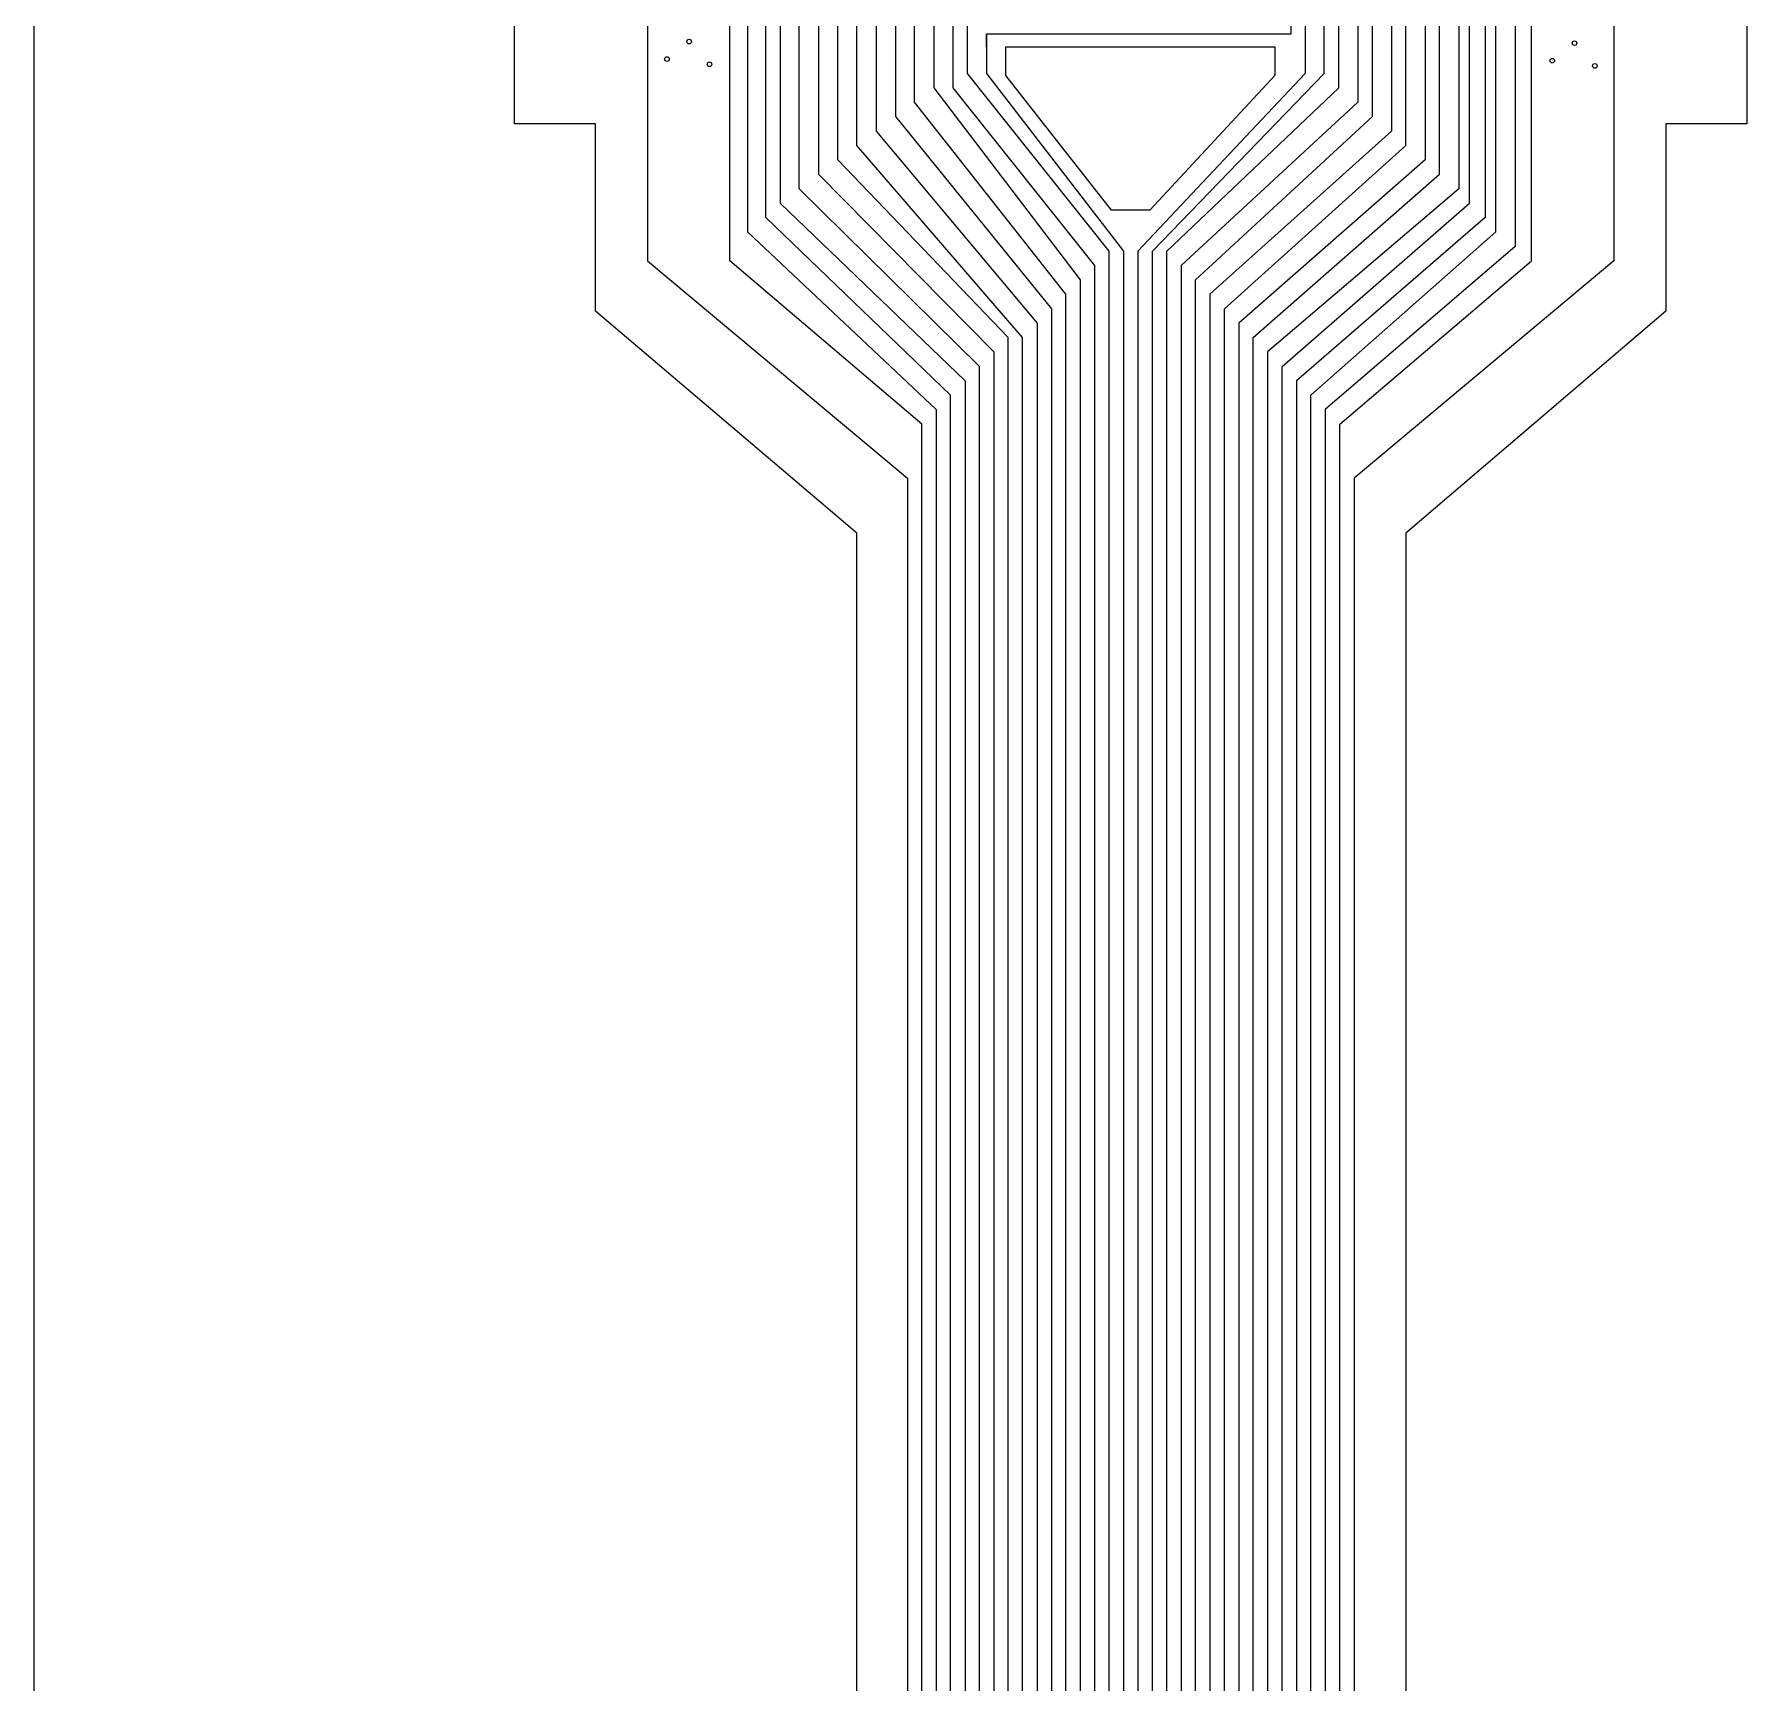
# Model space of a CAD drawing. Header units: millimetres. Extents: x 43.4 to 83.4, y 94.1 to 164.1.
# Drawn here: x 43.42 to 61.25, y 129.07 to 146.22 of the extents above; entities that cross this region are included whole.
import ezdxf

# ---------------------------------------------------------------- set-up
doc = ezdxf.new("R2010")
doc.units = ezdxf.units.MM
for name, color, linetype in [('Foil', 5, 'Continuous'), ('Opening', 1, 'Continuous'), ('Outline', 3, 'Continuous'), ('Pattern', 40, 'Continuous')]:
    doc.layers.add(name, color=color, linetype=linetype)

msp = doc.modelspace()

# ---------------------------------------------------------------- linework, layer by layer
at = {"layer": 'Foil'}
for p, q in [((43.423, 94.072), (43.423, 164.072)), ((49.806, 157.566), (49.806, 145.816)), ((50.665, 145.731), (50.665, 155.574)), ((58.837, 155.466), (58.837, 145.816)), ((59.008, 145.816), (59.008, 155.466)), ((59.867, 155.574), (59.867, 145.816)), ((58.637, 145.816), (58.637, 154.916)), ((58.527, 154.801), (58.527, 146.188)), ((58.362, 145.816), (58.362, 154.251)), ((58.252, 154.135), (58.252, 145.816)), ((58.052, 145.816), (58.052, 153.585)), ((57.902, 153.47), (57.902, 145.816)), ((57.552, 152.805), (57.552, 145.816)), ((57.702, 145.816), (57.702, 152.92)), ((57.352, 145.816), (57.352, 152.255)), ((57.202, 151.589), (57.202, 145.816)), ((56.852, 145.816), (56.852, 151.474)), ((57.002, 145.816), (57.002, 151.474)), ((56.652, 150.924), (56.652, 145.816)), ((50.846, 150.259), (50.846, 145.823)), ((51.037, 145.823), (51.037, 150.259)), ((51.187, 149.593), (51.187, 145.823)), ((51.387, 145.823), (51.387, 149.593)), ((51.587, 149.478), (51.587, 145.823)), ((51.787, 145.823), (51.787, 148.928)), ((51.987, 145.823), (51.987, 148.812)), ((52.187, 148.262), (52.187, 145.823)), ((52.387, 148.147), (52.387, 145.823)), ((52.587, 145.816), (52.587, 147.597)), ((52.787, 147.482), (52.787, 145.816)), ((52.987, 145.816), (52.987, 146.932)), ((53.137, 145.816), (53.137, 146.816)), ((56.502, 146.816), (56.502, 146.223)), ((53.337, 146.093), (53.337, 146.223)), ((53.422, 146.223), (53.337, 146.223)), ((53.337, 146.223), (53.337, 145.816)), ((56.502, 146.223), (53.422, 146.223)), ((58.527, 146.188), (58.527, 145.816)), ((53.537, 145.893), (53.537, 146.093)), ((53.537, 146.093), (56.137, 146.093)), ((56.137, 146.093), (56.337, 146.093)), ((56.337, 146.093), (56.337, 145.793)), ((50.846, 145.823), (50.846, 144.466)), ((51.037, 144.466), (51.037, 145.823)), ((51.187, 145.823), (51.187, 144.616)), ((51.387, 144.766), (51.387, 145.823)), ((51.587, 145.823), (51.587, 144.916)), ((51.787, 145.066), (51.787, 145.823)), ((51.987, 145.216), (51.987, 145.823)), ((52.187, 145.823), (52.187, 145.216)), ((52.387, 145.823), (52.387, 145.366)), ((53.537, 145.793), (53.537, 145.893)), ((49.806, 145.816), (49.806, 143.866)), ((50.665, 144.166), (50.665, 145.731)), ((52.587, 145.516), (52.587, 145.816)), ((52.787, 145.816), (52.787, 145.666)), ((52.787, 145.666), (54.312, 143.668)), ((52.987, 145.666), (52.987, 145.816)), ((54.462, 143.818), (52.987, 145.666)), ((54.612, 143.968), (53.137, 145.816)), ((53.337, 145.816), (54.762, 143.968)), ((54.637, 144.393), (53.537, 145.793)), ((56.652, 145.816), (54.912, 143.968)), ((56.337, 145.793), (55.037, 144.393)), ((55.062, 143.968), (56.852, 145.816)), ((55.212, 143.968), (57.002, 145.666)), ((57.002, 145.666), (57.002, 145.816)), ((57.202, 145.816), (57.202, 145.666)), ((57.202, 145.666), (57.202, 145.516)), ((57.352, 145.666), (57.352, 145.816)), ((57.352, 145.516), (57.352, 145.666)), ((57.552, 145.816), (57.552, 145.366)), ((57.702, 145.216), (57.702, 145.816)), ((57.902, 145.816), (57.902, 145.066)), ((58.052, 144.916), (58.052, 145.816)), ((58.252, 145.816), (58.252, 144.766)), ((58.362, 144.616), (58.362, 145.816)), ((58.527, 145.816), (58.527, 144.616)), ((58.637, 144.616), (58.637, 145.816)), ((58.837, 145.816), (58.837, 144.616)), ((59.008, 144.616), (59.008, 145.816)), ((59.867, 145.816), (59.867, 144.616)), ((54.162, 143.518), (52.587, 145.516)), ((57.202, 145.516), (55.362, 143.818)), ((57.352, 145.366), (57.352, 145.516)), ((52.387, 145.366), (54.012, 143.368)), ((55.512, 143.668), (57.352, 145.366)), ((57.552, 145.366), (57.552, 145.216)), ((51.987, 145.066), (51.987, 145.216)), ((52.187, 145.216), (53.862, 143.218)), ((57.552, 145.216), (55.662, 143.518)), ((57.702, 145.066), (57.702, 145.216)), ((51.787, 144.916), (51.787, 145.066)), ((53.712, 143.068), (51.987, 145.066)), ((55.812, 143.368), (57.702, 145.066)), ((57.902, 145.066), (57.902, 144.916)), ((51.387, 144.616), (51.387, 144.766)), ((51.587, 144.916), (51.587, 144.766)), ((51.587, 144.766), (53.412, 142.918)), ((53.562, 143.068), (51.787, 144.916)), ((57.902, 144.916), (55.962, 143.218)), ((56.112, 143.068), (58.052, 144.766)), ((58.052, 144.766), (58.052, 144.916)), ((58.252, 144.766), (58.252, 144.616)), ((51.187, 144.616), (51.187, 144.466)), ((53.262, 142.768), (51.387, 144.616)), ((58.252, 144.616), (56.262, 142.918)), ((58.362, 144.466), (58.362, 144.616)), ((58.527, 144.616), (58.527, 144.316)), ((58.637, 144.166), (58.637, 144.616)), ((58.837, 144.616), (58.837, 144.016)), ((59.008, 143.866), (59.008, 144.616)), ((59.867, 144.616), (59.867, 143.866)), ((50.846, 144.466), (50.846, 144.166)), ((51.037, 144.316), (51.037, 144.466)), ((51.187, 144.466), (53.112, 142.618)), ((55.037, 144.393), (54.637, 144.393)), ((56.412, 142.768), (58.362, 144.466)), ((52.962, 142.468), (51.037, 144.316)), ((58.527, 144.316), (56.562, 142.618)), ((50.665, 143.866), (50.665, 144.166)), ((50.846, 144.166), (52.812, 142.318)), ((56.712, 142.468), (58.637, 144.166)), ((49.806, 143.866), (52.512, 141.605)), ((52.662, 142.168), (50.665, 143.866)), ((54.612, 143.672), (54.612, 143.968)), ((54.762, 143.968), (54.762, 141.605)), ((54.912, 143.968), (54.912, 141.605)), ((55.062, 141.605), (55.062, 143.968)), ((55.212, 143.818), (55.212, 143.968)), ((58.837, 144.016), (56.862, 142.318)), ((57.012, 142.168), (59.008, 143.866)), ((59.867, 143.866), (57.162, 141.605)), ((54.462, 141.605), (54.462, 143.818)), ((55.212, 141.605), (55.212, 143.818)), ((55.362, 143.818), (55.362, 143.668)), ((54.162, 141.605), (54.162, 143.518)), ((54.312, 143.668), (54.312, 141.605)), ((54.612, 141.605), (54.612, 143.672)), ((55.362, 143.668), (55.362, 141.605)), ((55.512, 143.518), (55.512, 143.668)), ((55.512, 141.605), (55.512, 143.518)), ((55.662, 143.518), (55.662, 143.368)), ((54.012, 143.368), (54.012, 141.605)), ((55.662, 143.368), (55.662, 141.605)), ((55.812, 143.218), (55.812, 143.368)), ((53.862, 143.218), (53.862, 141.605)), ((55.812, 141.605), (55.812, 143.218)), ((55.962, 143.218), (55.962, 143.068)), ((53.562, 142.918), (53.562, 143.068)), ((53.712, 141.605), (53.712, 143.068)), ((55.962, 143.068), (55.962, 141.605)), ((56.112, 142.918), (56.112, 143.068)), ((53.412, 142.918), (53.412, 142.768)), ((53.562, 141.605), (53.562, 142.918)), ((56.112, 141.605), (56.112, 142.918)), ((56.262, 142.918), (56.262, 142.768)), ((53.112, 142.618), (53.112, 142.468)), ((53.262, 142.618), (53.262, 142.768)), ((53.262, 141.605), (53.262, 142.618)), ((53.412, 142.768), (53.412, 141.605)), ((56.262, 142.768), (56.262, 141.605)), ((56.412, 142.618), (56.412, 142.768)), ((56.412, 141.605), (56.412, 142.618)), ((56.562, 142.618), (56.562, 142.468)), ((52.962, 142.318), (52.962, 142.468)), ((53.112, 142.468), (53.112, 141.605)), ((56.562, 142.468), (56.562, 141.605)), ((56.712, 142.318), (56.712, 142.468)), ((52.812, 142.318), (52.812, 142.168)), ((52.962, 141.605), (52.962, 142.318)), ((56.712, 141.605), (56.712, 142.318)), ((56.862, 142.318), (56.862, 142.168)), ((52.662, 142.018), (52.662, 142.168)), ((52.812, 142.168), (52.812, 141.605)), ((56.862, 142.168), (56.862, 141.605)), ((57.012, 142.018), (57.012, 142.168)), ((52.662, 141.605), (52.662, 142.018)), ((57.012, 141.605), (57.012, 142.018)), ((52.512, 141.605), (52.512, 120.877)), ((52.662, 120.877), (52.662, 141.605)), ((52.812, 141.605), (52.812, 120.877)), ((52.962, 120.877), (52.962, 141.605)), ((53.112, 141.605), (53.112, 120.877)), ((53.262, 120.877), (53.262, 141.605)), ((53.412, 141.605), (53.412, 120.877)), ((53.562, 120.877), (53.562, 141.605)), ((53.712, 120.877), (53.712, 141.605)), ((53.862, 141.605), (53.862, 120.877)), ((54.012, 141.605), (54.012, 120.877)), ((54.162, 120.877), (54.162, 141.605)), ((54.312, 141.605), (54.312, 120.877)), ((54.462, 120.877), (54.462, 141.605)), ((54.612, 120.877), (54.612, 141.605)), ((54.762, 141.605), (54.762, 120.877)), ((54.912, 141.605), (54.912, 120.877)), ((55.062, 120.877), (55.062, 141.605)), ((55.212, 120.877), (55.212, 141.605)), ((55.362, 141.605), (55.362, 120.877)), ((55.512, 120.877), (55.512, 141.605)), ((55.662, 141.605), (55.662, 120.877)), ((55.812, 120.877), (55.812, 141.605)), ((55.962, 141.605), (55.962, 120.877)), ((56.112, 120.877), (56.112, 141.605)), ((56.262, 141.605), (56.262, 120.877)), ((56.412, 120.877), (56.412, 141.605)), ((56.562, 141.605), (56.562, 120.877)), ((56.712, 120.877), (56.712, 141.605)), ((56.862, 141.605), (56.862, 120.877)), ((57.012, 120.877), (57.012, 141.605)), ((57.162, 141.605), (57.162, 120.877))]:
    msp.add_line(p, q, dxfattribs=at)
for centre in [(50.24, 146.147), (59.456, 146.13), (50.009, 145.965), (50.452, 145.911), (59.225, 145.948), (59.668, 145.894)]:
    msp.add_circle(centre, 0.0239, dxfattribs=at)
at = {"layer": 'Opening'}
msp.add_line((43.423, 94.072), (43.423, 164.072), dxfattribs=at)
at = {"layer": 'Outline'}
for p, q in [((43.423, 94.072), (43.423, 164.072)), ((48.423, 145.292), (48.423, 156.358)), ((61.249, 156.358), (61.249, 145.292)), ((49.265, 145.292), (48.423, 145.292)), ((49.265, 143.866), (49.265, 145.292)), ((61.249, 145.292), (60.407, 145.292)), ((60.407, 145.292), (60.407, 143.342)), ((49.265, 143.342), (49.265, 143.866)), ((51.987, 141.033), (49.265, 143.342)), ((60.407, 143.342), (57.702, 141.033)), ((51.987, 123.605), (51.987, 141.033)), ((57.702, 141.033), (57.702, 123.605))]:
    msp.add_line(p, q, dxfattribs=at)
at = {"layer": 'Pattern'}
msp.add_line((43.423, 94.072), (43.423, 164.072), dxfattribs=at)

doc.saveas('drawing.dxf')
